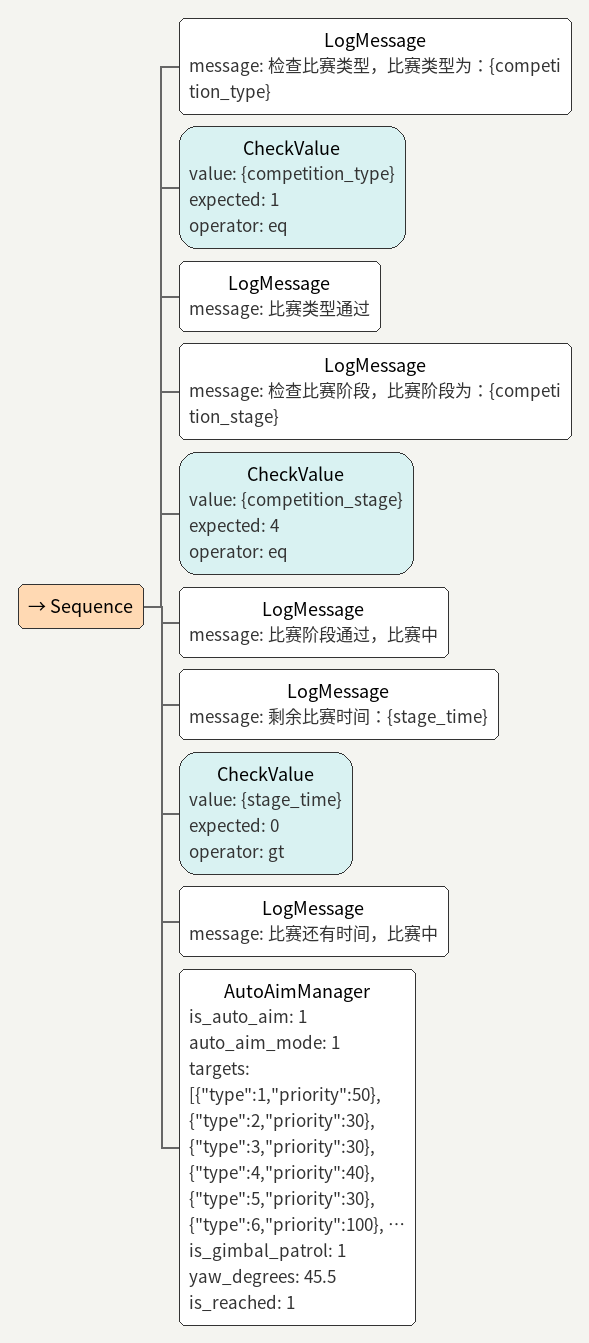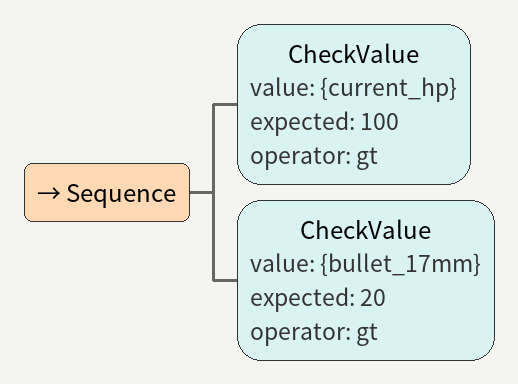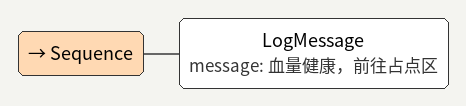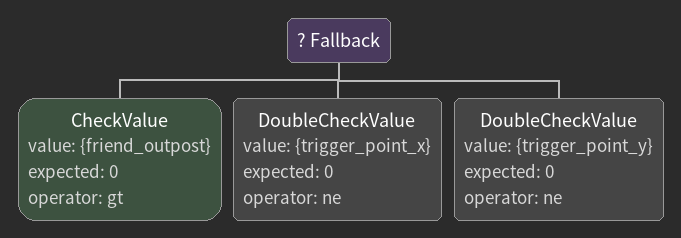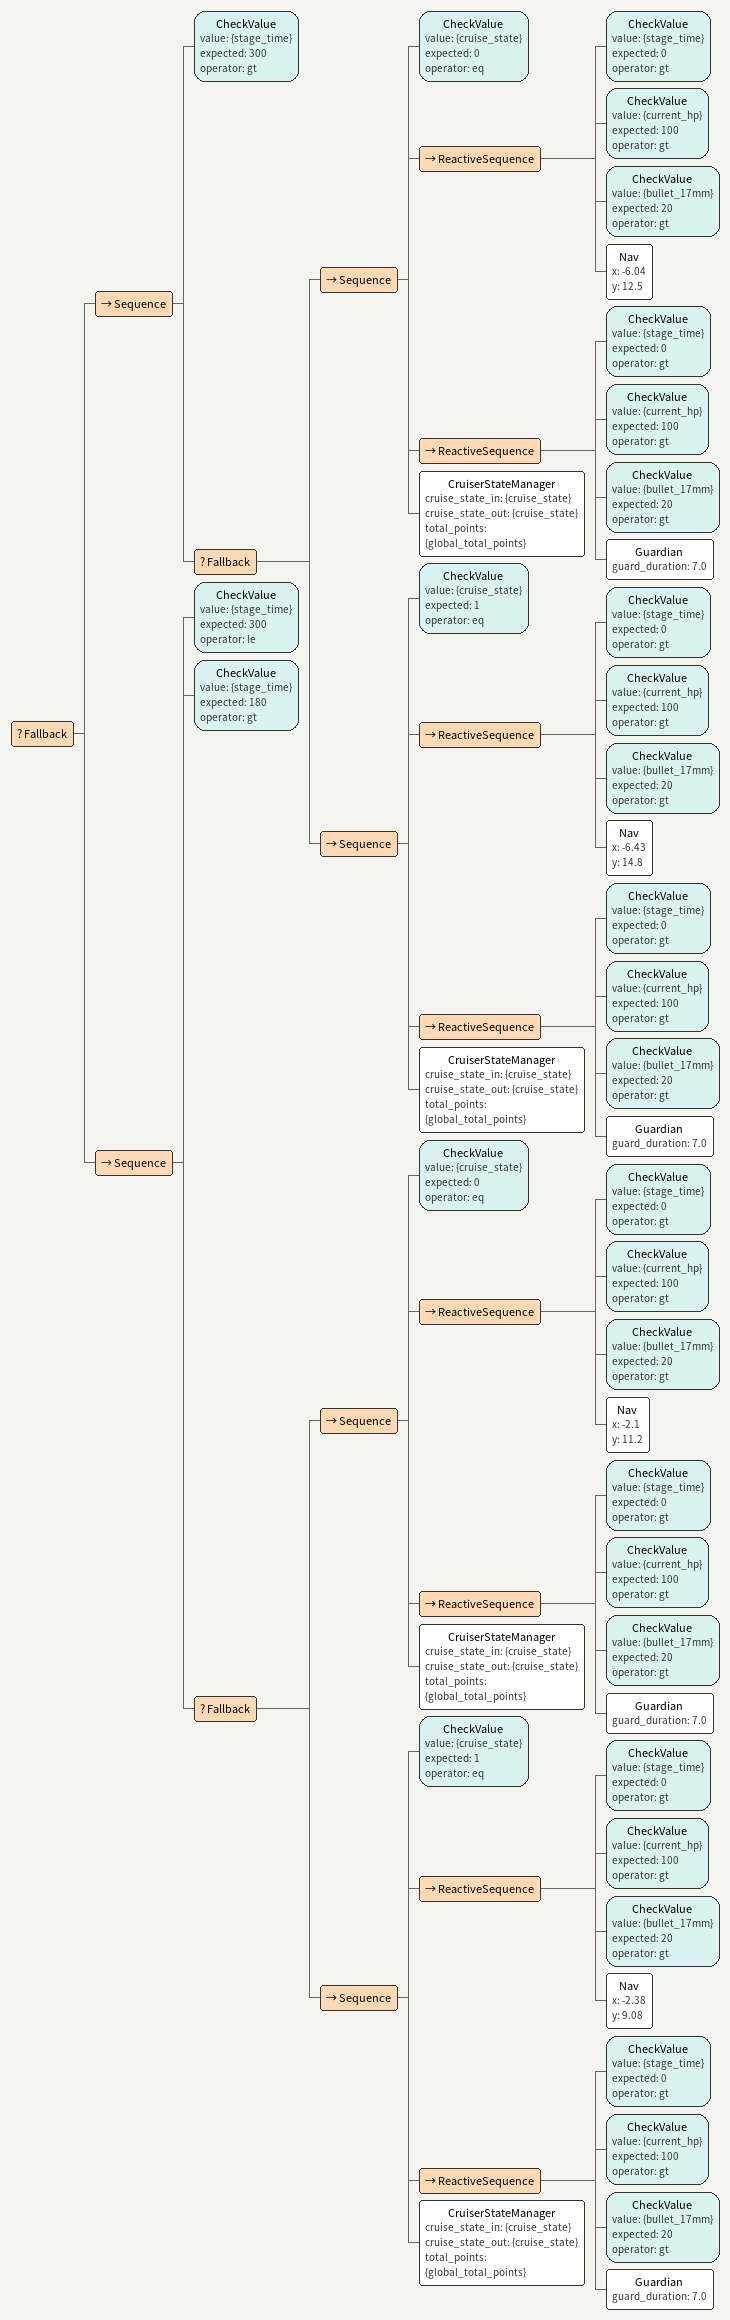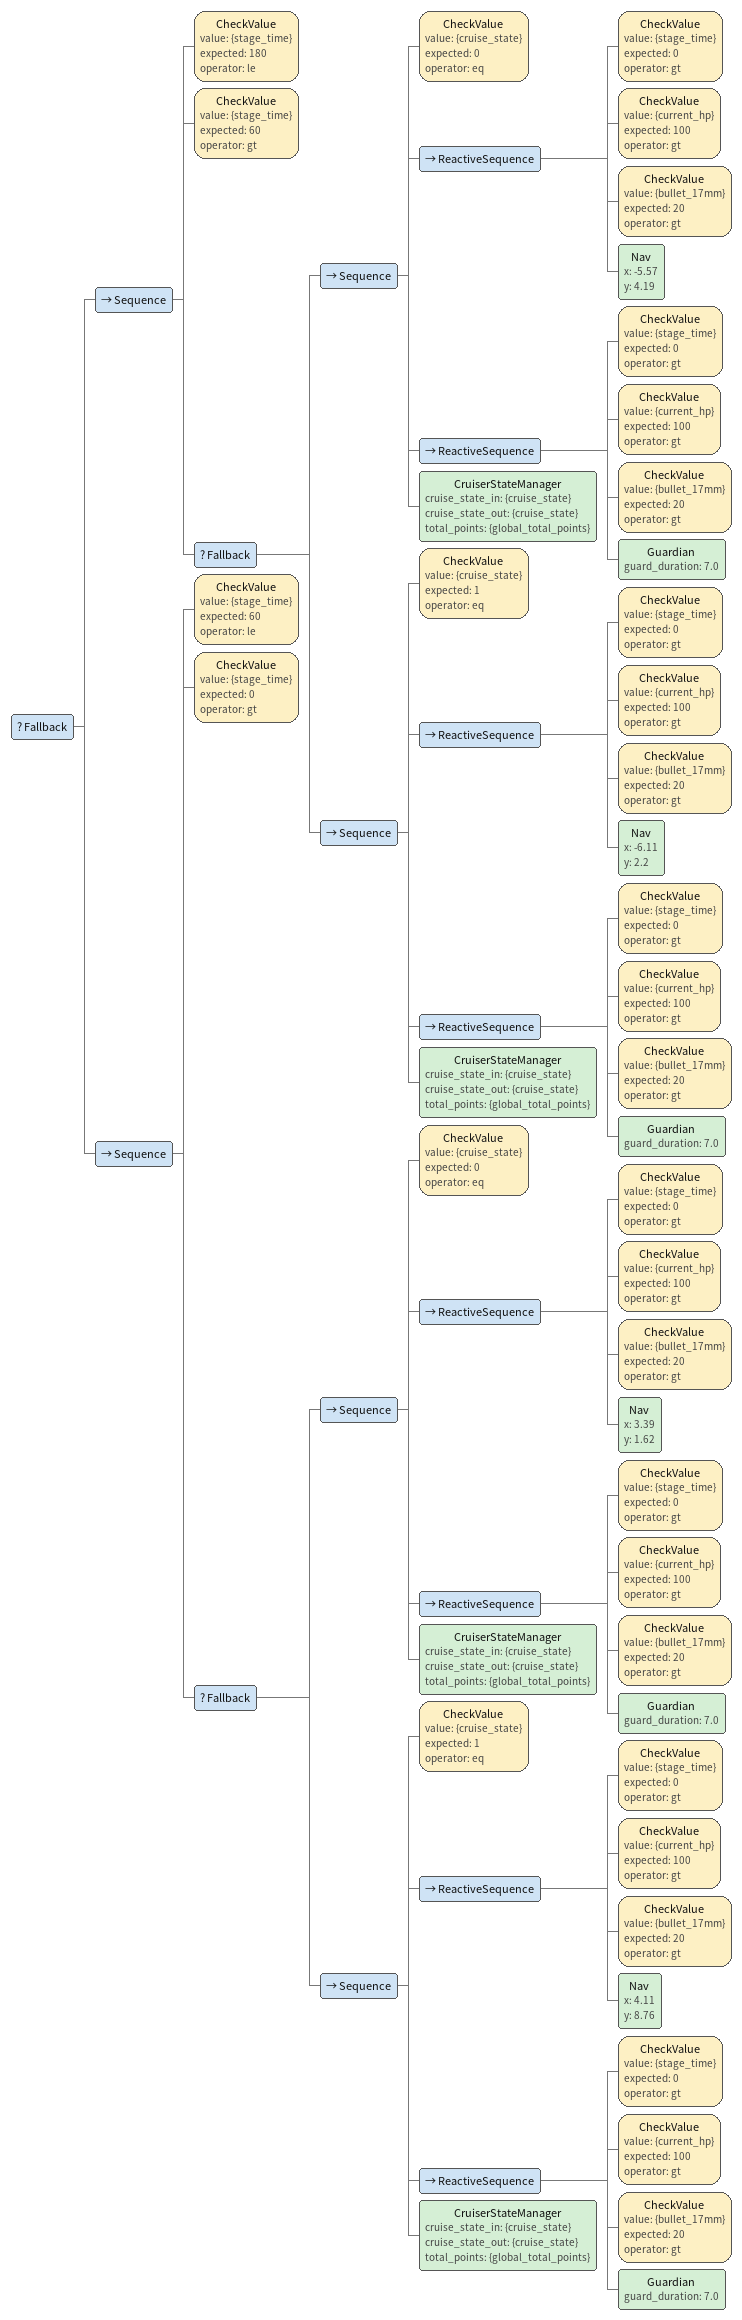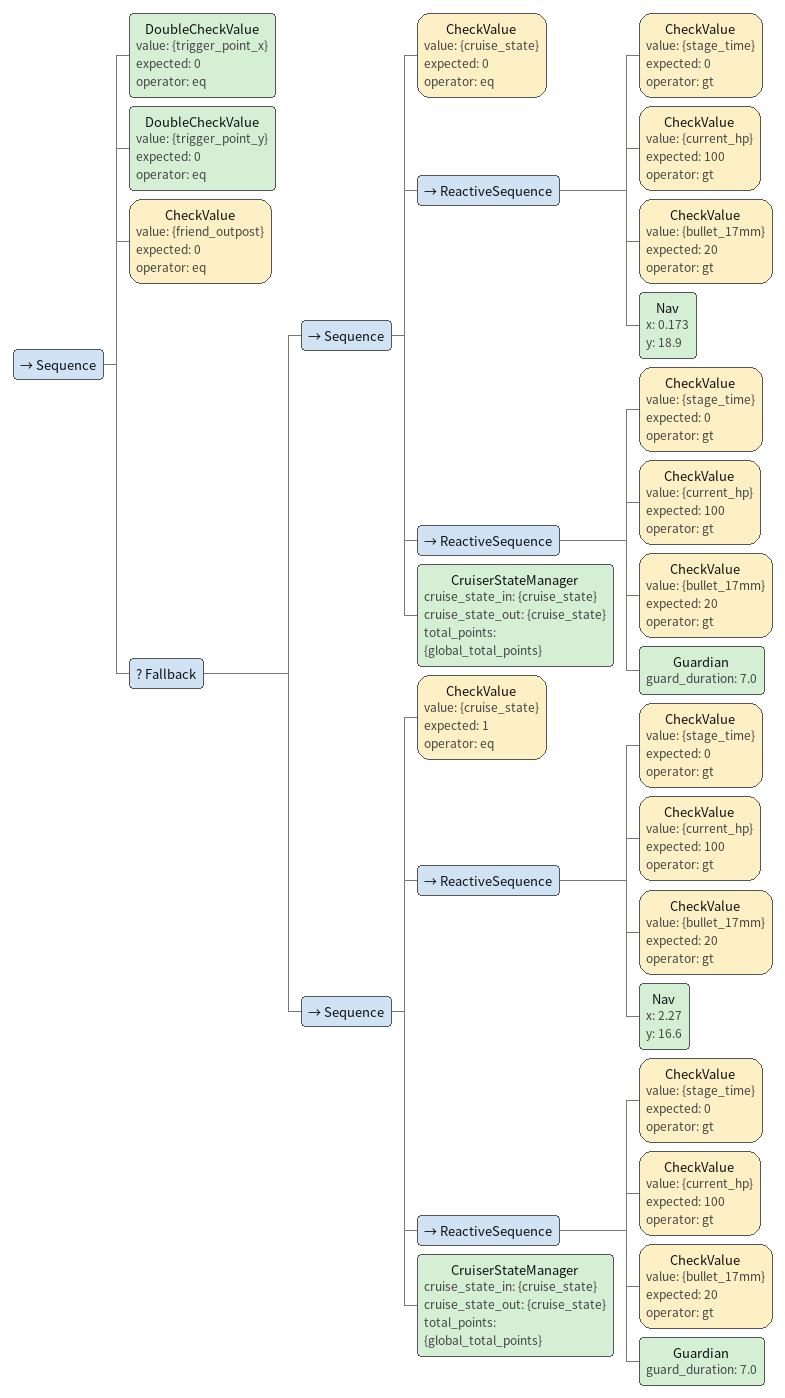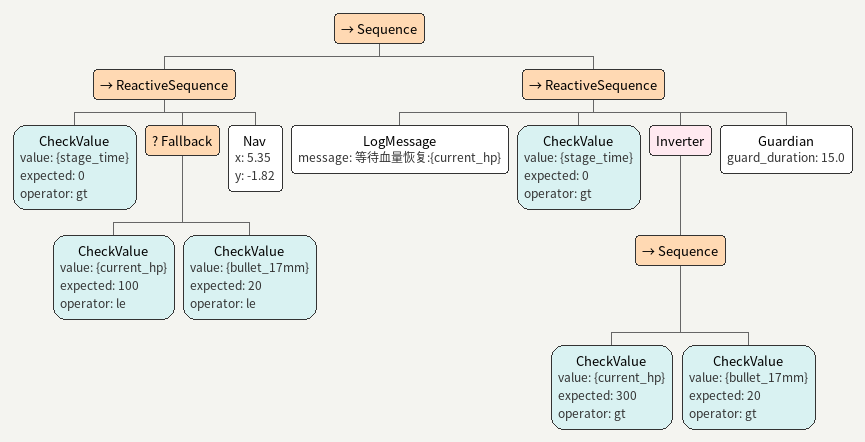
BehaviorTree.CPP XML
<Sequence>
    <!-- 比赛类型检查 -->
    <LogMessage message="检查比赛类型，比赛类型为：{competition_type}"/>
    <CheckValue value="{competition_type}" expected="1" operator="eq"/>
    <LogMessage message="比赛类型通过"/>

    <!-- 比赛阶段检查 -->
    <LogMessage message="检查比赛阶段，比赛阶段为：{competition_stage}"/>
    <CheckValue value="{competition_stage}" expected="4" operator="eq"/>
    <LogMessage message="比赛阶段通过，比赛中"/>
    <!-- 剩余时间检查 -->
    <LogMessage message="剩余比赛时间：{stage_time}"/>
    <CheckValue value="{stage_time}" expected="0" operator="gt"/>
    <LogMessage message="比赛还有时间，比赛中"/>
    <AutoAimManager is_auto_aim="1" auto_aim_mode="1" targets="[{&quot;type&quot;:1,&quot;priority&quot;:50},                                       {&quot;type&quot;:2,&quot;priority&quot;:30},                                       {&quot;type&quot;:3,&quot;priority&quot;:30},                                       {&quot;type&quot;:4,&quot;priority&quot;:40},                                       {&quot;type&quot;:5,&quot;priority&quot;:30},                                       {&quot;type&quot;:6,&quot;priority&quot;:100},                                       {&quot;type&quot;:7,&quot;priority&quot;:1}]" is_gimbal_patrol="1" yaw_degrees="45.5" is_reached="1"/>
</Sequence>

<Sequence>
    <CheckValue value="{current_hp}" expected="100" operator="gt"/>
    <CheckValue value="{bullet_17mm}" expected="20" operator="gt"/>
</Sequence>

<Sequence>
    <LogMessage message="血量健康，前往占点区"/>
</Sequence>

<Fallback>
    <CheckValue value="{friend_outpost}" expected="0" operator="gt"/>
    <DoubleCheckValue value="{trigger_point_x}" expected="0" operator="ne"/>
    <DoubleCheckValue value="{trigger_point_y}" expected="0" operator="ne"/>
</Fallback>

<Fallback>
    <Sequence>
        <CheckValue value="{stage_time}" expected="300" operator="gt"/>
        <Fallback>
            <!-- 巡航点0: x="0.0" y="3.0" -->
            <Sequence>
                <CheckValue value="{cruise_state}" expected="0" operator="eq"/>
                <ReactiveSequence>
                    <CheckValue value="{stage_time}" expected="0" operator="gt"/>
                    <CheckValue value="{current_hp}" expected="100" operator="gt"/>
                    <CheckValue value="{bullet_17mm}" expected="20" operator="gt"/>
                    <Nav x="-6.04" y="12.5"/>
                </ReactiveSequence>
                <ReactiveSequence>
                    <CheckValue value="{stage_time}" expected="0" operator="gt"/>
                    <CheckValue value="{current_hp}" expected="100" operator="gt"/>
                    <CheckValue value="{bullet_17mm}" expected="20" operator="gt"/>
                    <Guardian guard_duration="7.0"/>
                </ReactiveSequence>
                <CruiserStateManager cruise_state_in="{cruise_state}" cruise_state_out="{cruise_state}" total_points="{global_total_points}"/>
            </Sequence>

            <!-- 巡航点1: x="0.0" y="6.0" -->
            <Sequence>
                <CheckValue value="{cruise_state}" expected="1" operator="eq"/>
                <ReactiveSequence>
                    <CheckValue value="{stage_time}" expected="0" operator="gt"/>
                    <CheckValue value="{current_hp}" expected="100" operator="gt"/>
                    <CheckValue value="{bullet_17mm}" expected="20" operator="gt"/>
                    <Nav x="-6.43" y="14.8"/>
                </ReactiveSequence>
                <ReactiveSequence>
                    <CheckValue value="{stage_time}" expected="0" operator="gt"/>
                    <CheckValue value="{current_hp}" expected="100" operator="gt"/>
                    <CheckValue value="{bullet_17mm}" expected="20" operator="gt"/>
                    <Guardian guard_duration="7.0"/>
                </ReactiveSequence>
                <CruiserStateManager cruise_state_in="{cruise_state}" cruise_state_out="{cruise_state}" total_points="{global_total_points}"/>
            </Sequence>
        </Fallback>
    </Sequence>

    <Sequence>
        <CheckValue value="{stage_time}" expected="300" operator="le"/>
        <CheckValue value="{stage_time}" expected="180" operator="gt"/>
        <Fallback>
            <!-- 巡航点0: x="0.0" y="3.0" -->
            <Sequence>
                <CheckValue value="{cruise_state}" expected="0" operator="eq"/>
                <ReactiveSequence>
                    <CheckValue value="{stage_time}" expected="0" operator="gt"/>
                    <CheckValue value="{current_hp}" expected="100" operator="gt"/>
                    <CheckValue value="{bullet_17mm}" expected="20" operator="gt"/>
                    <Nav x="-2.1" y="11.2"/>
                </ReactiveSequence>
                <ReactiveSequence>
                    <CheckValue value="{stage_time}" expected="0" operator="gt"/>
                    <CheckValue value="{current_hp}" expected="100" operator="gt"/>
                    <CheckValue value="{bullet_17mm}" expected="20" operator="gt"/>
                    <Guardian guard_duration="7.0"/>
                </ReactiveSequence>
                <CruiserStateManager cruise_state_in="{cruise_state}" cruise_state_out="{cruise_state}" total_points="{global_total_points}"/>
            </Sequence>

            <!-- 巡航点1: x="0.0" y="6.0" -->
            <Sequence>
                <CheckValue value="{cruise_state}" expected="1" operator="eq"/>
                <ReactiveSequence>
                    <CheckValue value="{stage_time}" expected="0" operator="gt"/>
                    <CheckValue value="{current_hp}" expected="100" operator="gt"/>
                    <CheckValue value="{bullet_17mm}" expected="20" operator="gt"/>
                    <Nav x="-2.38" y="9.08"/>
                </ReactiveSequence>
                <ReactiveSequence>
                    <CheckValue value="{stage_time}" expected="0" operator="gt"/>
                    <CheckValue value="{current_hp}" expected="100" operator="gt"/>
                    <CheckValue value="{bullet_17mm}" expected="20" operator="gt"/>
                    <Guardian guard_duration="7.0"/>
                </ReactiveSequence>
                <CruiserStateManager cruise_state_in="{cruise_state}" cruise_state_out="{cruise_state}" total_points="{global_total_points}"/>
            </Sequence>
        </Fallback>
    </Sequence>
</Fallback>

<Fallback>
    <Sequence>
        <CheckValue value="{stage_time}" expected="180" operator="le"/>
        <CheckValue value="{stage_time}" expected="60" operator="gt"/>
        <Fallback>
            <!-- 巡航点0: x="0.0" y="3.0" -->
            <Sequence>
                <CheckValue value="{cruise_state}" expected="0" operator="eq"/>
                <ReactiveSequence>
                    <CheckValue value="{stage_time}" expected="0" operator="gt"/>
                    <CheckValue value="{current_hp}" expected="100" operator="gt"/>
                    <CheckValue value="{bullet_17mm}" expected="20" operator="gt"/>
                    <Nav x="-5.57" y="4.19"/>
                </ReactiveSequence>
                <ReactiveSequence>
                    <CheckValue value="{stage_time}" expected="0" operator="gt"/>
                    <CheckValue value="{current_hp}" expected="100" operator="gt"/>
                    <CheckValue value="{bullet_17mm}" expected="20" operator="gt"/>
                    <Guardian guard_duration="7.0"/>
                </ReactiveSequence>
                <CruiserStateManager cruise_state_in="{cruise_state}" cruise_state_out="{cruise_state}" total_points="{global_total_points}"/>
            </Sequence>

            <!-- 巡航点1: x="0.0" y="6.0" -->
            <Sequence>
                <CheckValue value="{cruise_state}" expected="1" operator="eq"/>
                <ReactiveSequence>
                    <CheckValue value="{stage_time}" expected="0" operator="gt"/>
                    <CheckValue value="{current_hp}" expected="100" operator="gt"/>
                    <CheckValue value="{bullet_17mm}" expected="20" operator="gt"/>
                    <Nav x="-6.11" y="2.2"/>
                </ReactiveSequence>
                <ReactiveSequence>
                    <CheckValue value="{stage_time}" expected="0" operator="gt"/>
                    <CheckValue value="{current_hp}" expected="100" operator="gt"/>
                    <CheckValue value="{bullet_17mm}" expected="20" operator="gt"/>
                    <Guardian guard_duration="7.0"/>
                </ReactiveSequence>
                <CruiserStateManager cruise_state_in="{cruise_state}" cruise_state_out="{cruise_state}" total_points="{global_total_points}"/>
            </Sequence>
        </Fallback>
    </Sequence>

    <Sequence>
        <CheckValue value="{stage_time}" expected="60" operator="le"/>
        <CheckValue value="{stage_time}" expected="0" operator="gt"/>
        <Fallback>
            <!-- 巡航点0: x="0.0" y="3.0" -->
            <Sequence>
                <CheckValue value="{cruise_state}" expected="0" operator="eq"/>
                <ReactiveSequence>
                    <CheckValue value="{stage_time}" expected="0" operator="gt"/>
                    <CheckValue value="{current_hp}" expected="100" operator="gt"/>
                    <CheckValue value="{bullet_17mm}" expected="20" operator="gt"/>
                    <Nav x="3.39" y="1.62"/>
                </ReactiveSequence>
                <ReactiveSequence>
                    <CheckValue value="{stage_time}" expected="0" operator="gt"/>
                    <CheckValue value="{current_hp}" expected="100" operator="gt"/>
                    <CheckValue value="{bullet_17mm}" expected="20" operator="gt"/>
                    <Guardian guard_duration="7.0"/>
                </ReactiveSequence>
                <CruiserStateManager cruise_state_in="{cruise_state}" cruise_state_out="{cruise_state}" total_points="{global_total_points}"/>
            </Sequence>

            <!-- 巡航点1: x="0.0" y="6.0" -->
            <Sequence>
                <CheckValue value="{cruise_state}" expected="1" operator="eq"/>
                <ReactiveSequence>
                    <CheckValue value="{stage_time}" expected="0" operator="gt"/>
                    <CheckValue value="{current_hp}" expected="100" operator="gt"/>
                    <CheckValue value="{bullet_17mm}" expected="20" operator="gt"/>
                    <Nav x="4.11" y="8.76"/>
                </ReactiveSequence>
                <ReactiveSequence>
                    <CheckValue value="{stage_time}" expected="0" operator="gt"/>
                    <CheckValue value="{current_hp}" expected="100" operator="gt"/>
                    <CheckValue value="{bullet_17mm}" expected="20" operator="gt"/>
                    <Guardian guard_duration="7.0"/>
                </ReactiveSequence>
                <CruiserStateManager cruise_state_in="{cruise_state}" cruise_state_out="{cruise_state}" total_points="{global_total_points}"/>
            </Sequence>
        </Fallback>
    </Sequence>
</Fallback>

<Sequence>
    <DoubleCheckValue value="{trigger_point_x}" expected="0" operator="eq"/>
    <DoubleCheckValue value="{trigger_point_y}" expected="0" operator="eq"/>
    <CheckValue value="{friend_outpost}" expected="0" operator="eq"/>
    <Fallback>
        <!-- 巡航点0: x="0.0" y="3.0" -->
        <Sequence>
            <CheckValue value="{cruise_state}" expected="0" operator="eq"/>
            <ReactiveSequence>
                <CheckValue value="{stage_time}" expected="0" operator="gt"/>
                <CheckValue value="{current_hp}" expected="100" operator="gt"/>
                <CheckValue value="{bullet_17mm}" expected="20" operator="gt"/>
                <Nav x="0.173" y="18.9"/>
            </ReactiveSequence>
            <ReactiveSequence>
                <CheckValue value="{stage_time}" expected="0" operator="gt"/>
                <CheckValue value="{current_hp}" expected="100" operator="gt"/>
                <CheckValue value="{bullet_17mm}" expected="20" operator="gt"/>
                <Guardian guard_duration="7.0"/>
            </ReactiveSequence>
            <CruiserStateManager cruise_state_in="{cruise_state}" cruise_state_out="{cruise_state}" total_points="{global_total_points}"/>
        </Sequence>

        <!-- 巡航点1: x="0.0" y="6.0" -->
        <Sequence>
            <CheckValue value="{cruise_state}" expected="1" operator="eq"/>
            <ReactiveSequence>
                <CheckValue value="{stage_time}" expected="0" operator="gt"/>
                <CheckValue value="{current_hp}" expected="100" operator="gt"/>
                <CheckValue value="{bullet_17mm}" expected="20" operator="gt"/>
                <Nav x="2.27" y="16.6"/>
            </ReactiveSequence>
            <ReactiveSequence>
                <CheckValue value="{stage_time}" expected="0" operator="gt"/>
                <CheckValue value="{current_hp}" expected="100" operator="gt"/>
                <CheckValue value="{bullet_17mm}" expected="20" operator="gt"/>
                <Guardian guard_duration="7.0"/>
            </ReactiveSequence>
            <CruiserStateManager cruise_state_in="{cruise_state}" cruise_state_out="{cruise_state}" total_points="{global_total_points}"/>
        </Sequence>
    </Fallback>
</Sequence>

<Sequence>
    <ReactiveSequence>
        <CheckValue value="{stage_time}" expected="0" operator="gt"/>
        <Fallback> <!-- 满足血量低或没有弹丸 -->
            <CheckValue value="{current_hp}" expected="100" operator="le"/> <!-- le表示小于等于 -->
            <CheckValue value="{bullet_17mm}" expected="20" operator="le"/>
        </Fallback>
        <Nav x="5.35" y="-1.82"/>
    </ReactiveSequence>
    <ReactiveSequence>
        <LogMessage message="等待血量恢复:{current_hp}"/>
        <CheckValue value="{stage_time}" expected="0" operator="gt"/>
        <Inverter> <!-- 若不满足两条件，则返回success，继续在reactive sequence中循环，直到满足条件返回false 退出-->
            <Sequence>
            <CheckValue value="{current_hp}" expected="300" operator="gt"/> <!-- gt表示大于等于 -->
            <CheckValue value="{bullet_17mm}" expected="20" operator="gt"/>
            </Sequence>
        </Inverter>
        <Guardian guard_duration="15.0"/>
    </ReactiveSequence>
</Sequence>
